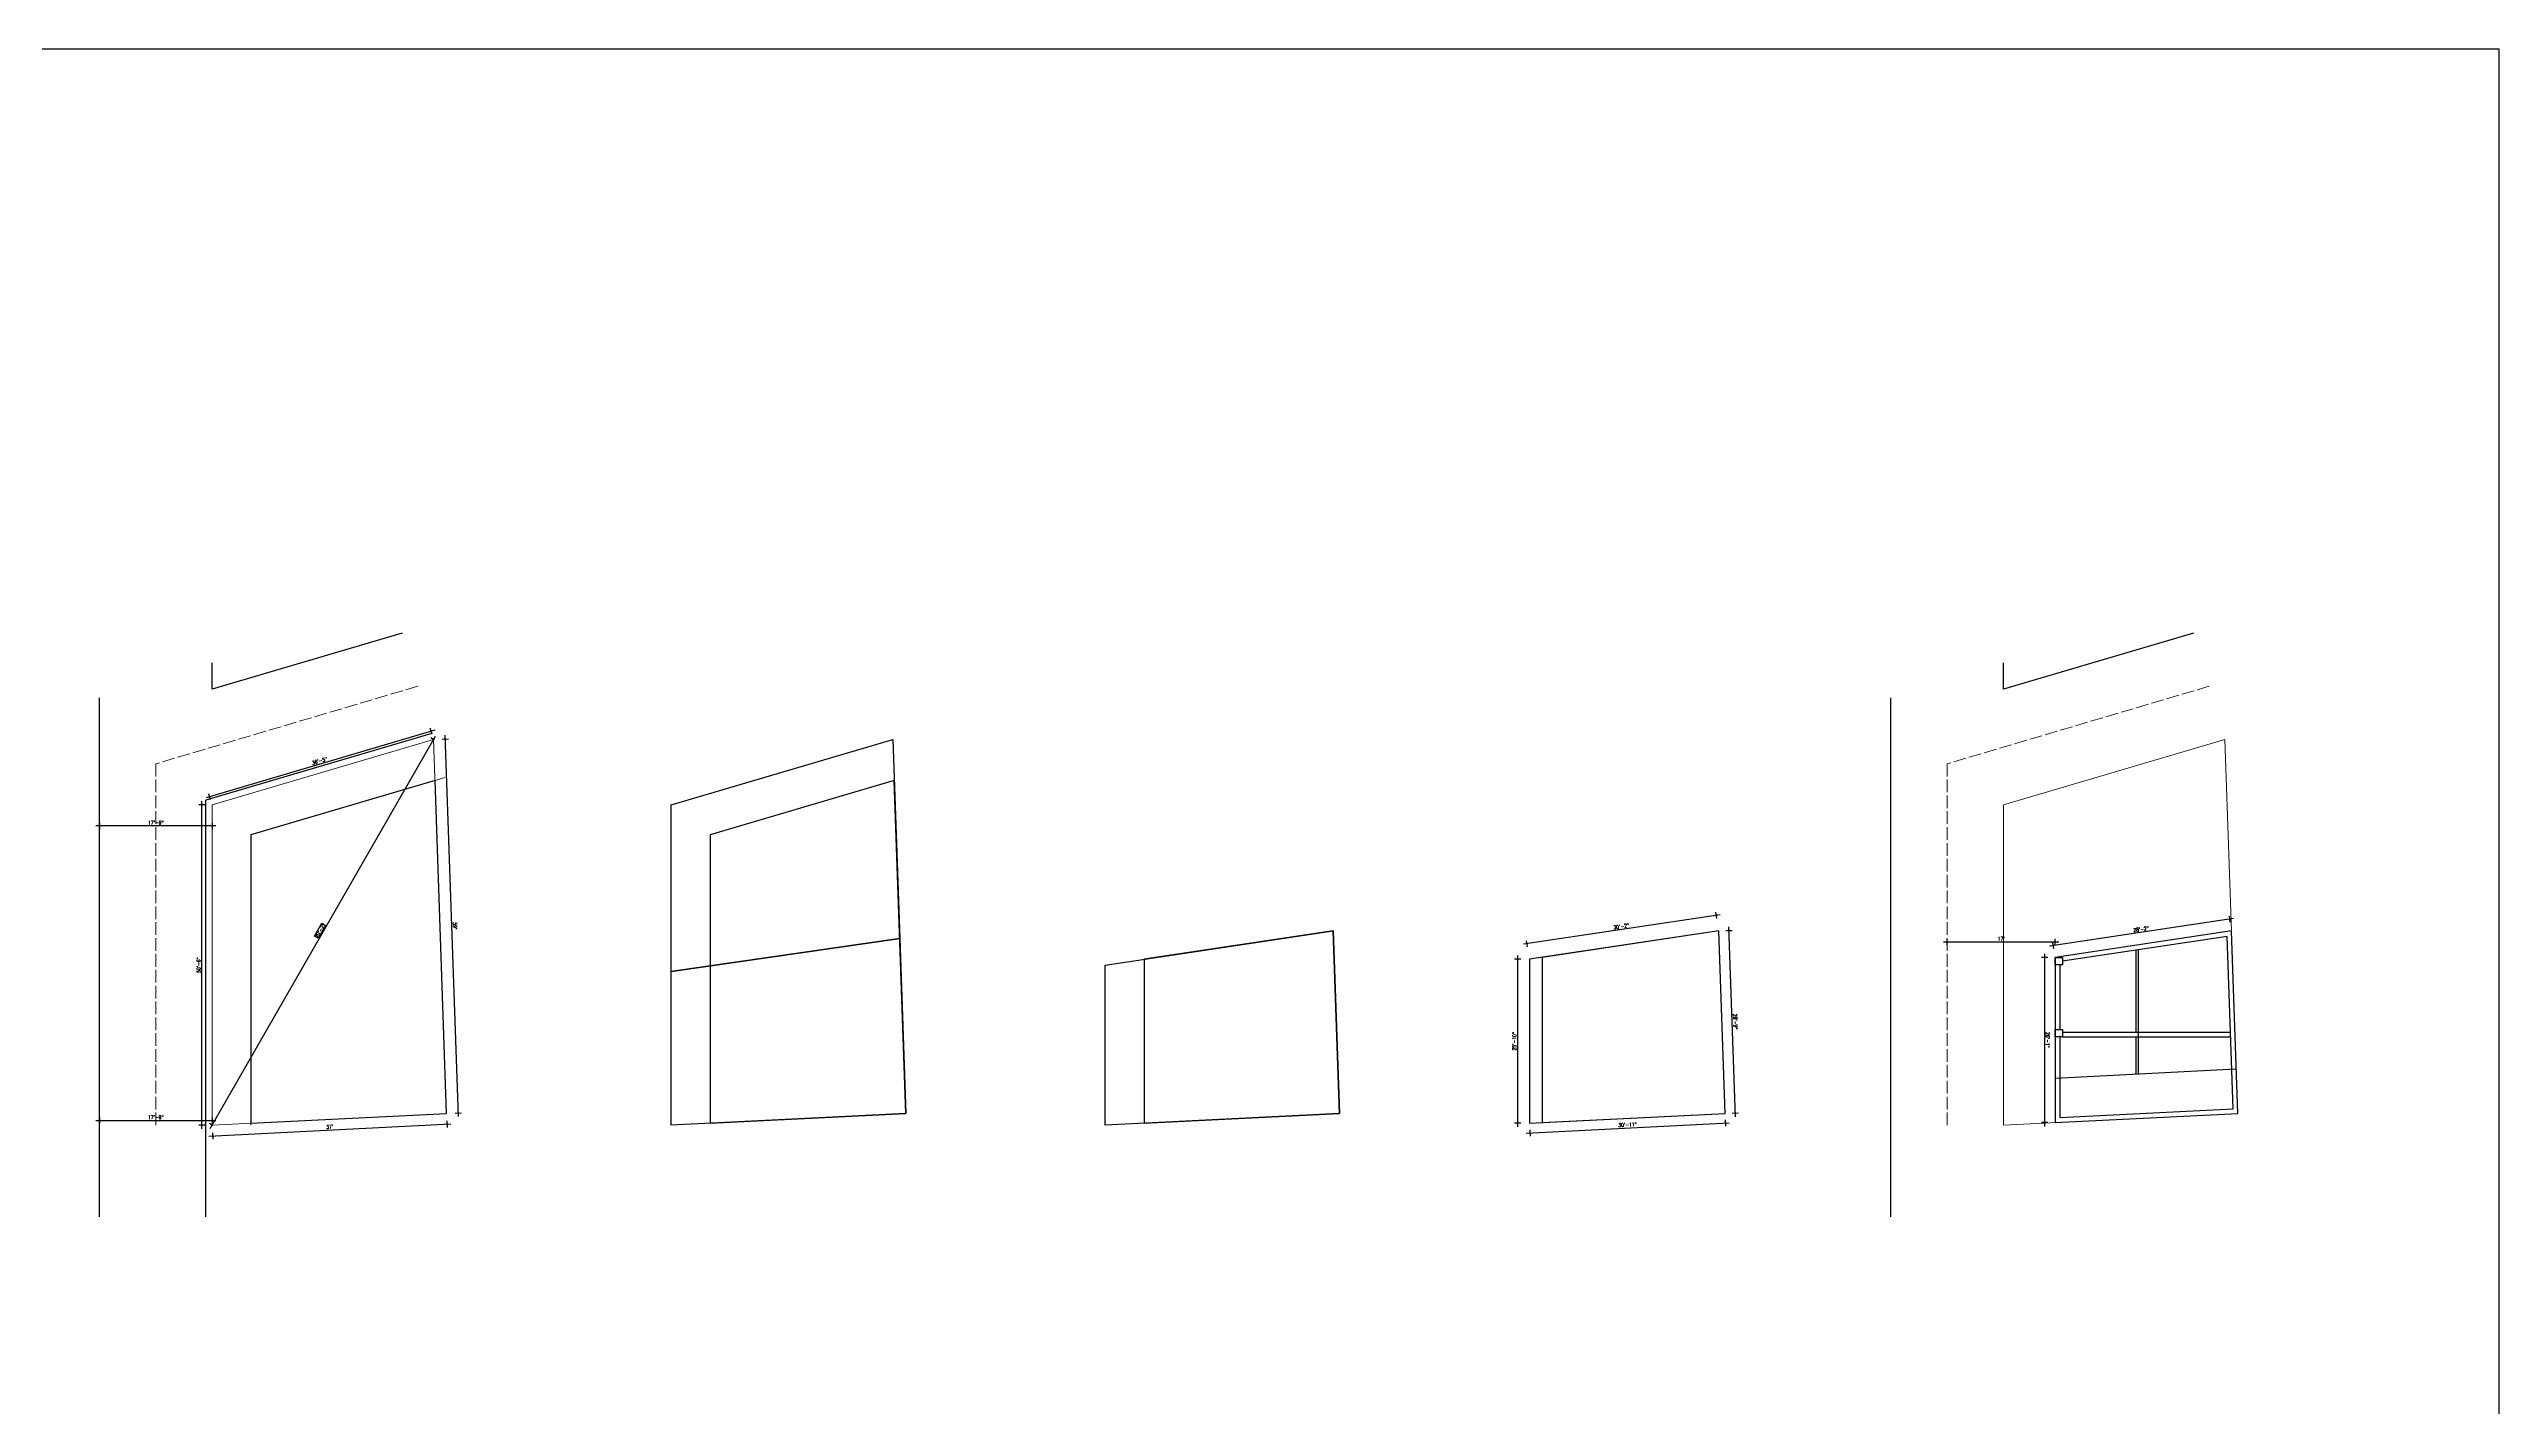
# Model space of a CAD drawing. Header units: inches. Extents: x -9985691 to 3643, y -3270716 to 4788.
# Drawn here: x -4989483 to -4984848, y -3262129 to -3259561 of the extents above; entities that cross this region are included whole.
import ezdxf

# ---------------------------------------------------------------- set-up
doc = ezdxf.new("R2010")
doc.units = ezdxf.units.IN
doc.header["$LTSCALE"] = 2
doc.header["$MEASUREMENT"] = 0
doc.header["$PDMODE"] = 34
doc.linetypes.add('ACAD_ISO02W100', pattern=[15, 12, -3])
doc.layers.get('0').update_dxf_attribs({"linetype": 'CONTINUOUS'})
doc.layers.get('DEFPOINTS').update_dxf_attribs({"color": 141, "linetype": 'CONTINUOUS'})
doc.layers.add('HATCH', color=60, linetype='ACAD_ISO02W100', lineweight=13)
doc.layers.add('window', color=4, linetype='CONTINUOUS', lineweight=13)
doc.styles.add('ROMANS', font='Romans.shx', dxfattribs={"width": 0.8})
doc.dimstyles.new('8 SCALE', dxfattribs={"dimscale": 0, "dimtxt": 7, "dimasz": 6, "dimexe": 6, "dimexo": 2, "dimgap": 2, "dimtad": 1, "dimdec": 0, "dimzin": 0, "dimdsep": 46, "dimlunit": 4, "dimtxsty": 'ROMANS', "dimblk": 'DOTSMALL', "dimcen": 0, "dimdle": 7, "dimclrd": 8, "dimclre": 8, "dimclrt": 3, "dimadec": 0, "dimazin": 0, "dimtfac": 1, "dimtdec": 0, "dimtofl": 0, "dimtmove": 2, "dimatfit": 3, "dimfxl": 6, "dimfxlon": 1, "dimtolj": 1, "dimtzin": 0, "dimarcsym": 0})

# ---------------------------------------------------------------- blocks, each defined once
blk = doc.blocks.new('_DOTSMALL')
at = {"color": 0, "linetype": 'ByBlock', "const_width": 0.5}
blk.add_lwpolyline([(-0.0625, 0, 1), (0.0625, 0, 1)], format="xyb", close=True, dxfattribs=at)
blk = doc.blocks.new('*D500')
at = {"color": 8, "lineweight": -2, "ltscale": 0.5, "transparency": 16777216}
for p, q in [((-4988753.7, -3260850), (-4989186.2, -3260978)), ((-4988758.7, -3260857.8), (-4988762.1, -3260846.3)), ((-4989177.7, -3260981.8), (-4989181.2, -3260970.3))]:
    blk.add_line(p, q, dxfattribs=at)
at = {"layer": 'DEFPOINTS', "color": 0, "ltscale": 0.5, "transparency": 16777216}
for p in [(-4988755.8, -3260867.5), (-4989179.5, -3260976), (-4989174.9, -3260991.5)]:
    blk.add_point(p, dxfattribs=at)
at = {"color": 8, "lineweight": -2, "ltscale": 0.5, "transparency": 16777216, "xscale": 6, "yscale": 6, "zscale": 6}
for p, rotation in [((-4988760.4, -3260852), 16.4869188262913), ((-4989179.5, -3260976), 196.4869188262913)]:
    blk.add_blockref('_DOTSMALL', p, dxfattribs=dict(at, rotation=rotation))
at = {"color": 3, "ltscale": 0.5, "transparency": 16777216, "insert": (-4988971.7, -3260908.1), "char_height": 7, "attachment_point": 5, "rotation": 16.4869, "style": 'ROMANS'}
blk.add_mtext('\\A1;36\'-5"', dxfattribs=at)
blk = doc.blocks.new('*D501')
at = {"color": 8, "lineweight": -2, "ltscale": 0.5, "transparency": 16777216}
for p, q in [((-4989188.3, -3260991.5), (-4989200.3, -3260991.5)), ((-4989194.3, -3261604.5), (-4989194.3, -3260984.5)), ((-4989188.3, -3261597.5), (-4989200.3, -3261597.5))]:
    blk.add_line(p, q, dxfattribs=at)
at = {"layer": 'DEFPOINTS', "color": 0, "ltscale": 0.5, "transparency": 16777216}
for p in [(-4989194.3, -3260991.5), (-4989174.9, -3260991.5), (-4989174.9, -3261597.5)]:
    blk.add_point(p, dxfattribs=at)
at = {"color": 8, "lineweight": -2, "ltscale": 0.5, "transparency": 16777216, "xscale": 6, "yscale": 6, "zscale": 6}
for p, rotation in [((-4989194.3, -3260991.5), 90), ((-4989194.3, -3261597.5), 270)]:
    blk.add_blockref('_DOTSMALL', p, dxfattribs=dict(at, rotation=rotation))
at = {"color": 3, "ltscale": 0.5, "transparency": 16777216, "insert": (-4989200.5, -3261294.5), "char_height": 7, "attachment_point": 5, "rotation": 90, "style": 'ROMANS'}
blk.add_mtext('\\A1;50\'-6"', dxfattribs=at)
blk = doc.blocks.new('*D502')
at = {"color": 8, "lineweight": -2, "ltscale": 0.5, "transparency": 16777216}
for p, q in [((-4988739.7, -3260866.9), (-4988727.7, -3260866.5)), ((-4988708.9, -3261581.3), (-4988733.9, -3260859.7)), ((-4988715.2, -3261574.5), (-4988703.2, -3261574.1))]:
    blk.add_line(p, q, dxfattribs=at)
at = {"layer": 'DEFPOINTS', "color": 0, "ltscale": 0.5, "transparency": 16777216}
for p in [(-4988733.7, -3260866.7), (-4988755.8, -3260867.5), (-4988731.3, -3261575)]:
    blk.add_point(p, dxfattribs=at)
at = {"color": 8, "lineweight": -2, "ltscale": 0.5, "transparency": 16777216, "xscale": 6, "yscale": 6, "zscale": 6}
for p, rotation in [((-4988733.7, -3260866.7), 91.98281161523738), ((-4988709.2, -3261574.3), 271.9828116152374)]:
    blk.add_blockref('_DOTSMALL', p, dxfattribs=dict(at, rotation=rotation))
at = {"color": 3, "ltscale": 0.5, "transparency": 16777216, "insert": (-4988715.3, -3261220.3), "char_height": 7, "attachment_point": 5, "rotation": 271.9828, "style": 'ROMANS'}
blk.add_mtext("\\A1;59'", dxfattribs=at)
blk = doc.blocks.new('*D503')
at = {"color": 8, "lineweight": -2, "ltscale": 0.5, "transparency": 16777216}
for p, q in [((-4989180.8, -3261618.3), (-4988723.3, -3261595.1)), ((-4988730.6, -3261589.5), (-4988730, -3261601.5)), ((-4989174.1, -3261612), (-4989173.5, -3261623.9))]:
    blk.add_line(p, q, dxfattribs=at)
at = {"layer": 'DEFPOINTS', "color": 0, "ltscale": 0.5, "transparency": 16777216}
for p in [(-4989174.9, -3261597.5), (-4988731.3, -3261575), (-4988730.3, -3261595.5)]:
    blk.add_point(p, dxfattribs=at)
at = {"color": 8, "lineweight": -2, "ltscale": 0.5, "transparency": 16777216, "xscale": 6, "yscale": 6, "zscale": 6}
for p, rotation in [((-4988730.3, -3261595.5), 2.897018458875112), ((-4989173.8, -3261617.9), 182.8970184588751)]:
    blk.add_blockref('_DOTSMALL', p, dxfattribs=dict(at, rotation=rotation))
at = {"color": 3, "ltscale": 0.5, "transparency": 16777216, "insert": (-4988952.4, -3261600.6), "char_height": 7, "attachment_point": 5, "rotation": 2.897, "style": 'ROMANS'}
blk.add_mtext("\\A1;37'", dxfattribs=at)
blk = doc.blocks.new('*D513')
at = {"color": 8, "lineweight": -2, "ltscale": 0.5, "transparency": 16777216}
for p, q in [((-4989178.4, -3261603.6), (-4988752.4, -3260861.4)), ((-4988755.8, -3260867.5), (-4988761, -3260864.5)), ((-4989174.9, -3261597.5), (-4989180.1, -3261594.5))]:
    blk.add_line(p, q, dxfattribs=at)
at = {"layer": 'DEFPOINTS', "color": 0, "ltscale": 0.5, "transparency": 16777216}
for p in [(-4988755.8, -3260867.5), (-4988755.8, -3260867.5), (-4989174.9, -3261597.5)]:
    blk.add_point(p, dxfattribs=at)
at = {"color": 8, "lineweight": -2, "ltscale": 0.5, "transparency": 16777216, "xscale": 6, "yscale": 6, "zscale": 6}
for p, rotation in [((-4988755.8, -3260867.5), 60.14415232334603), ((-4989174.9, -3261597.5), 240.144152323346)]:
    blk.add_blockref('_DOTSMALL', p, dxfattribs=dict(at, rotation=rotation))
at = {"color": 3, "ltscale": 0.5, "transparency": 16777216, "insert": (-4988970.7, -3261229.4), "char_height": 7, "attachment_point": 5, "rotation": 60.1442, "style": 'ROMANS'}
blk.add_mtext('\\A1;70\'-2"', dxfattribs=at)
blk = doc.blocks.new('*D514')
at = {"color": 8, "lineweight": -2, "ltscale": 0.5, "transparency": 16777216}
for p, q in [((-4989394.9, -3261588.5), (-4989167.9, -3261588.5)), ((-4989387.9, -3261582.9), (-4989387.9, -3261594.5)), ((-4989174.9, -3261582.9), (-4989174.9, -3261594.5))]:
    blk.add_line(p, q, dxfattribs=at)
at = {"layer": 'DEFPOINTS', "color": 0, "ltscale": 0.5, "transparency": 16777216}
for p in [(-4989387.9, -3261580.9), (-4989174.9, -3261580.9), (-4989174.9, -3261588.5)]:
    blk.add_point(p, dxfattribs=at)
at = {"color": 8, "lineweight": -2, "ltscale": 0.5, "transparency": 16777216, "xscale": 6, "yscale": 6, "zscale": 6, "rotation": 180}
blk.add_blockref('_DOTSMALL', (-4989387.9, -3261588.5), dxfattribs=at)
at = {"color": 8, "lineweight": -2, "ltscale": 0.5, "transparency": 16777216, "xscale": 6, "yscale": 6, "zscale": 6}
blk.add_blockref('_DOTSMALL', (-4989174.9, -3261588.5), dxfattribs=at)
at = {"color": 3, "ltscale": 0.5, "transparency": 16777216, "insert": (-4989281.4, -3261582.3), "char_height": 7, "attachment_point": 5, "style": 'ROMANS'}
blk.add_mtext('\\A1;17\'-9"', dxfattribs=at)
blk = doc.blocks.new('*D515')
at = {"color": 8, "lineweight": -2, "ltscale": 0.5, "transparency": 16777216}
for p, q in [((-4989167.9, -3261031.2), (-4989394.9, -3261031.2)), ((-4989387.9, -3261025.2), (-4989387.9, -3261037.2)), ((-4989174.9, -3261025.2), (-4989174.9, -3261037.2))]:
    blk.add_line(p, q, dxfattribs=at)
at = {"layer": 'DEFPOINTS', "color": 0, "ltscale": 0.5, "transparency": 16777216}
for p in [(-4989387.9, -3260991.5), (-4989174.9, -3260991.5), (-4989387.9, -3261031.2)]:
    blk.add_point(p, dxfattribs=at)
at = {"color": 8, "lineweight": -2, "ltscale": 0.5, "transparency": 16777216, "xscale": 6, "yscale": 6, "zscale": 6, "rotation": 180}
blk.add_blockref('_DOTSMALL', (-4989387.9, -3261031.2), dxfattribs=at)
at = {"color": 8, "lineweight": -2, "ltscale": 0.5, "transparency": 16777216, "xscale": 6, "yscale": 6, "zscale": 6}
blk.add_blockref('_DOTSMALL', (-4989174.9, -3261031.2), dxfattribs=at)
at = {"color": 3, "ltscale": 0.5, "transparency": 16777216, "insert": (-4989281.4, -3261025), "char_height": 7, "attachment_point": 5, "style": 'ROMANS'}
blk.add_mtext('\\A1;17\'-9"', dxfattribs=at)
blk = doc.blocks.new('*D516')
at = {"color": 8, "lineweight": -2, "ltscale": 0.5, "transparency": 16777216}
for p, q in [((-4986699, -3261283.5), (-4986711, -3261283.5)), ((-4986705, -3261276.5), (-4986705, -3261600.8)), ((-4986699, -3261593.8), (-4986711, -3261593.8))]:
    blk.add_line(p, q, dxfattribs=at)
at = {"layer": 'DEFPOINTS', "color": 0, "ltscale": 0.5, "transparency": 16777216}
for p in [(-4986682.6, -3261283.5), (-4986705, -3261593.8), (-4986682.6, -3261593.8)]:
    blk.add_point(p, dxfattribs=at)
at = {"color": 8, "lineweight": -2, "ltscale": 0.5, "transparency": 16777216, "xscale": 6, "yscale": 6, "zscale": 6}
for p, rotation in [((-4986705, -3261283.5), 90), ((-4986705, -3261593.8), 270)]:
    blk.add_blockref('_DOTSMALL', p, dxfattribs=dict(at, rotation=rotation))
at = {"color": 3, "ltscale": 0.5, "transparency": 16777216, "insert": (-4986711.2, -3261438.6), "char_height": 7, "attachment_point": 5, "rotation": 90, "style": 'ROMANS'}
blk.add_mtext('\\A1;25\'-10"', dxfattribs=at)
blk = doc.blocks.new('*D517')
at = {"color": 8, "lineweight": -2, "ltscale": 0.5, "transparency": 16777216}
for p, q in [((-4986322, -3261199.5), (-4986693.9, -3261255.2)), ((-4986328, -3261206.5), (-4986329.8, -3261194.6)), ((-4986686.1, -3261260.1), (-4986687.9, -3261248.3))]:
    blk.add_line(p, q, dxfattribs=at)
at = {"layer": 'DEFPOINTS', "color": 0, "ltscale": 0.5, "transparency": 16777216}
for p in [(-4986324.5, -3261229.8), (-4986687, -3261254.2), (-4986682.6, -3261283.5)]:
    blk.add_point(p, dxfattribs=at)
at = {"color": 8, "lineweight": -2, "ltscale": 0.5, "transparency": 16777216, "xscale": 6, "yscale": 6, "zscale": 6}
for p, rotation in [((-4986328.9, -3261200.5), 8.522889209985358), ((-4986687, -3261254.2), 188.5228892099854)]:
    blk.add_blockref('_DOTSMALL', p, dxfattribs=dict(at, rotation=rotation))
at = {"color": 3, "ltscale": 0.5, "transparency": 16777216, "insert": (-4986508.9, -3261221.3), "char_height": 7, "attachment_point": 5, "rotation": 8.5229, "style": 'ROMANS'}
blk.add_mtext('\\A1;30\'-2"', dxfattribs=at)
blk = doc.blocks.new('*D518')
at = {"color": 8, "lineweight": -2, "ltscale": 0.5, "transparency": 16777216}
for p, q in [((-4986311.2, -3261229.3), (-4986299.2, -3261228.9)), ((-4986293, -3261581.4), (-4986305.5, -3261222.1)), ((-4986299.3, -3261574.6), (-4986287.3, -3261574.2))]:
    blk.add_line(p, q, dxfattribs=at)
at = {"layer": 'DEFPOINTS', "color": 0, "ltscale": 0.5, "transparency": 16777216}
for p in [(-4986324.5, -3261229.8), (-4986305.2, -3261229.1), (-4986312.6, -3261575)]:
    blk.add_point(p, dxfattribs=at)
at = {"color": 8, "lineweight": -2, "ltscale": 0.5, "transparency": 16777216, "xscale": 6, "yscale": 6, "zscale": 6}
for p, rotation in [((-4986305.2, -3261229.1), 91.98281161525317), ((-4986293.3, -3261574.4), 271.9828116152532)]:
    blk.add_blockref('_DOTSMALL', p, dxfattribs=dict(at, rotation=rotation))
at = {"color": 3, "ltscale": 0.5, "transparency": 16777216, "insert": (-4986293.1, -3261401.5), "char_height": 7, "attachment_point": 5, "rotation": 271.9828, "style": 'ROMANS'}
blk.add_mtext('\\A1;28\'-9"', dxfattribs=at)
blk = doc.blocks.new('*D519')
at = {"color": 8, "lineweight": -2, "ltscale": 0.5, "transparency": 16777216}
for p, q in [((-4986688.7, -3261612.4), (-4986304.7, -3261593)), ((-4986682, -3261606), (-4986681.4, -3261618)), ((-4986312, -3261587.3), (-4986311.4, -3261599.3))]:
    blk.add_line(p, q, dxfattribs=at)
at = {"layer": 'DEFPOINTS', "color": 0, "ltscale": 0.5, "transparency": 16777216}
for p in [(-4986682.6, -3261593.8), (-4986312.6, -3261575), (-4986311.7, -3261593.3)]:
    blk.add_point(p, dxfattribs=at)
at = {"color": 8, "lineweight": -2, "ltscale": 0.5, "transparency": 16777216, "xscale": 6, "yscale": 6, "zscale": 6}
for p, rotation in [((-4986311.7, -3261593.3), 2.897018458904475), ((-4986681.7, -3261612), 182.8970184589045)]:
    blk.add_blockref('_DOTSMALL', p, dxfattribs=dict(at, rotation=rotation))
at = {"color": 3, "ltscale": 0.5, "transparency": 16777216, "insert": (-4986497, -3261596.5), "char_height": 7, "attachment_point": 5, "rotation": 2.897, "style": 'ROMANS'}
blk.add_mtext('\\A1;30\'-11"', dxfattribs=at)
blk = doc.blocks.new('site')
at = {"ltscale": 0.5}
for p, q in [((-4984350.9, -3260666.1), (-4984710.3, -3260772.5)), ((-4984710.3, -3260772.5), (-4984710.3, -3260722.4)), ((-4984923.3, -3261771.1), (-4984923.3, -3260789))]:
    blk.add_line(p, q, dxfattribs=at)
at = {"layer": 'HATCH', "transparency": 33554661}
for p in [(-4984321.1, -3260766.8), (-4984816.8, -3261597.5)]:
    blk.add_line(p, (-4984816.8, -3260913.5), dxfattribs=at)
at = {"layer": 'window'}
for p, q in [((-4984291.3, -3260867.5), (-4984710.3, -3260991.5)), ((-4984266.8, -3261575), (-4984291.3, -3260867.5)), ((-4984710.3, -3261597.5), (-4984710.3, -3260991.5)), ((-4984710.3, -3261597.5), (-4984266.8, -3261575))]:
    blk.add_line(p, q, dxfattribs=at)
blk = doc.blocks.new('*D521')
at = {"color": 8, "lineweight": -2, "ltscale": 0.5, "transparency": 16777216}
for p, q in [((-4985681.2, -3261250.8), (-4985899.2, -3261250.8)), ((-4985892.2, -3261256.8), (-4985892.2, -3261244.8)), ((-4985688.2, -3261256.8), (-4985688.2, -3261244.8))]:
    blk.add_line(p, q, dxfattribs=at)
at = {"layer": 'DEFPOINTS', "color": 0, "ltscale": 0.5, "transparency": 16777216}
for p in [(-4985892.2, -3261250.8), (-4985892.2, -3261279.9), (-4985688.2, -3261279.9)]:
    blk.add_point(p, dxfattribs=at)
at = {"color": 8, "lineweight": -2, "ltscale": 0.5, "transparency": 16777216, "xscale": 6, "yscale": 6, "zscale": 6, "rotation": 180}
blk.add_blockref('_DOTSMALL', (-4985892.2, -3261250.8), dxfattribs=at)
at = {"color": 8, "lineweight": -2, "ltscale": 0.5, "transparency": 16777216, "xscale": 6, "yscale": 6, "zscale": 6}
blk.add_blockref('_DOTSMALL', (-4985688.2, -3261250.8), dxfattribs=at)
at = {"color": 3, "ltscale": 0.5, "transparency": 16777216, "insert": (-4985790.2, -3261244.7), "char_height": 7, "attachment_point": 5, "style": 'ROMANS'}
blk.add_mtext("\\A1;17'", dxfattribs=at)
blk = doc.blocks.new('*D522')
at = {"color": 8, "lineweight": -2, "ltscale": 0.5, "transparency": 16777216}
for p, q in [((-4985350.5, -3261206.6), (-4985698.5, -3261258.7)), ((-4985356.6, -3261213.5), (-4985358.3, -3261201.7)), ((-4985690.6, -3261263.6), (-4985692.4, -3261251.7))]:
    blk.add_line(p, q, dxfattribs=at)
at = {"layer": 'DEFPOINTS', "color": 0, "ltscale": 0.5, "transparency": 16777216}
for p in [(-4985354.1, -3261229.8), (-4985691.5, -3261257.7), (-4985688.2, -3261279.9)]:
    blk.add_point(p, dxfattribs=at)
at = {"color": 8, "lineweight": -2, "ltscale": 0.5, "transparency": 16777216, "xscale": 6, "yscale": 6, "zscale": 6}
for p, rotation in [((-4985357.5, -3261207.6), 8.522889209989993), ((-4985691.5, -3261257.7), 188.52288920999)]:
    blk.add_blockref('_DOTSMALL', p, dxfattribs=dict(at, rotation=rotation))
at = {"color": 3, "ltscale": 0.5, "transparency": 16777216, "insert": (-4985525.4, -3261226.5), "char_height": 7, "attachment_point": 5, "rotation": 8.5229, "style": 'ROMANS'}
blk.add_mtext('\\A1;28\'-2"', dxfattribs=at)
blk = doc.blocks.new('*D523')
at = {"color": 8, "lineweight": -2, "ltscale": 0.5, "transparency": 16777216}
for p, q in [((-4985702.1, -3261279.9), (-4985714.1, -3261279.9)), ((-4985708.1, -3261272.9), (-4985708.1, -3261599.6)), ((-4985702.1, -3261592.6), (-4985714.1, -3261592.6))]:
    blk.add_line(p, q, dxfattribs=at)
at = {"layer": 'DEFPOINTS', "color": 0, "ltscale": 0.5, "transparency": 16777216}
for p in [(-4985688.2, -3261279.9), (-4985708.1, -3261592.6), (-4985688.2, -3261592.6)]:
    blk.add_point(p, dxfattribs=at)
at = {"color": 8, "lineweight": -2, "ltscale": 0.5, "transparency": 16777216, "xscale": 6, "yscale": 6, "zscale": 6}
for p, rotation in [((-4985708.1, -3261279.9), 90.00013072847091), ((-4985708.1, -3261592.6), 270.0001307284709)]:
    blk.add_blockref('_DOTSMALL', p, dxfattribs=dict(at, rotation=rotation))
at = {"color": 3, "ltscale": 0.5, "transparency": 16777216, "insert": (-4985701.9, -3261436.2), "char_height": 7, "attachment_point": 5, "rotation": 270.0001, "style": 'ROMANS'}
blk.add_mtext('\\A1;26\'-1"', dxfattribs=at)

msp = doc.modelspace()

# ---------------------------------------------------------------- linework, layer by layer
at = {"ltscale": 0.5}
for p, q in [((-4988815.4, -3260666.1), (-4989174.9, -3260772.5)), ((-4989174.9, -3260772.5), (-4989174.9, -3260722.4)), ((-4989387.9, -3261771.1), (-4989387.9, -3260789)), ((-4988759.2, -3260856), (-4989186.9, -3260982.5)), ((-4989186.9, -3261771.1), (-4989186.9, -3260982.5)), ((-4985354.1, -3261229.8), (-4985688.2, -3261279.9)), ((-4985342.2, -3261575), (-4985354.1, -3261229.8)), ((-4987411.8, -3261283.5), (-4987411.8, -3261593.8)), ((-4986658.6, -3261279.9), (-4986658.6, -3261592.6)), ((-4985688.2, -3261279.9), (-4985688.2, -3261592.6)), ((-4985362.8, -3261240.2), (-4985674.2, -3261286.9)), ((-4985535.2, -3261266), (-4985535.2, -3261421.4)), ((-4985530.7, -3261265.4), (-4985530.7, -3261500.5)), ((-4985351.5, -3261566.5), (-4985362.8, -3261240.2)), ((-4988232.6, -3261295.9), (-4988232.6, -3261593.8)), ((-4985679.2, -3261293.9), (-4985679.2, -3261416.4)), ((-4985674.2, -3261421.4), (-4985356.5, -3261421.4)), ((-4985679.2, -3261430.4), (-4985679.2, -3261583.1)), ((-4985674.2, -3261430.4), (-4985356.2, -3261430.4)), ((-4985535.2, -3261430.4), (-4985535.2, -3261500.7)), ((-4985688.2, -3261508.4), (-4985346.4, -3261491.1)), ((-4985688.2, -3261592.6), (-4985342.2, -3261575)), ((-4985688.2, -3261592.6), (-4985342.2, -3261575)), ((-4985679.2, -3261583.1), (-4985351.5, -3261566.5))]:
    msp.add_line(p, q, dxfattribs=at)
for points in [[(-4993709.2, -3259561), (-4984848.3, -3259561), (-4984848.3, -3263647.7), (-4993709.2, -3263647.7)], [(-4988306.1, -3261306.5), (-4988306.1, -3260991.5), (-4987887.1, -3260867.5), (-4987874, -3261244.3)], [(-4988753.2, -3260944.9), (-4989101.4, -3261047.9), (-4989101.4, -3261593.8), (-4988731.3, -3261575)], [(-4987884.4, -3260944.9), (-4988232.6, -3261047.9), (-4988232.6, -3261593.8), (-4987862.6, -3261575)], [(-4988974.1, -3261243.6), (-4988981.3, -3261239.5), (-4988967.4, -3261215.2), (-4988960.1, -3261219.3)], [(-4987053.7, -3261229.8), (-4987411.8, -3261283.5), (-4987411.8, -3261593.8), (-4987041.8, -3261575)], [(-4986324.5, -3261229.8), (-4986682.6, -3261283.5), (-4986682.6, -3261593.8), (-4986312.6, -3261575)], [(-4986324.5, -3261229.8), (-4986658.6, -3261279.9), (-4986658.6, -3261592.6), (-4986312.6, -3261575)], [(-4985688.2, -3261279.9), (-4985674.2, -3261279.9), (-4985674.2, -3261293.9), (-4985688.2, -3261293.9)], [(-4985688.2, -3261416.4), (-4985674.2, -3261416.4), (-4985674.2, -3261430.4), (-4985688.2, -3261430.4)]]:
    msp.add_lwpolyline(points, close=True, dxfattribs=at)
for points in [[(-4987485.3, -3261294.5), (-4987053.7, -3261229.8), (-4987041.8, -3261575), (-4987485.3, -3261597.5), (-4987485.3, -3261294.5)], [(-4988306.1, -3261306.5), (-4987874, -3261244.3), (-4987862.6, -3261575), (-4988306.1, -3261597.5), (-4988306.1, -3261306.5)]]:
    msp.add_lwpolyline(points, dxfattribs=at)
at = {"layer": 'HATCH', "transparency": 33554661}
for p, q in [((-4988785.6, -3260766.8), (-4989281.4, -3260913.5)), ((-4989281.4, -3261597.5), (-4989281.4, -3260913.5)), ((-4988734.6, -3260939.4), (-4989101.4, -3261047.9)), ((-4989101.4, -3261597.5), (-4989101.4, -3261047.9))]:
    msp.add_line(p, q, dxfattribs=at)
at = {"layer": 'window'}
for points in [[(-4989174.9, -3261597.5), (-4989174.9, -3260991.5), (-4988755.8, -3260867.5), (-4988731.3, -3261575)], [(-4987887.1, -3260867.5), (-4988306.1, -3260991.5), (-4988306.1, -3261597.5), (-4987862.6, -3261575)]]:
    msp.add_lwpolyline(points, close=True, dxfattribs=at)

# ---------------------------------------------------------------- block references
msp.add_blockref('site', (-1075.4, 0))

# ---------------------------------------------------------------- dimensions: what is measured, and where the dimension line sits
at = {"ltscale": 0.5}
for p1, p2, distance, picture, middle in [((-4988755.8, -3260867.5), (-4989174.9, -3260991.5), -16.1, '*D500', (-4988971.7, -3260908.1)), ((-4989174.9, -3261597.5), (-4988755.8, -3260867.5), 0, '*D513', (-4988970.7, -3261229.4)), ((-4988731.3, -3261575), (-4988755.8, -3260867.5), -22.2, '*D502', (-4988715.3, -3261220.3)), ((-4986324.5, -3261229.8), (-4986682.6, -3261283.5), -29.6, '*D517', (-4986508.9, -3261221.3)), ((-4986312.6, -3261575), (-4986324.5, -3261229.8), -19.3, '*D518', (-4986293.1, -3261401.5)), ((-4985354.1, -3261229.8), (-4985688.2, -3261279.9), -22.5, '*D522', (-4985525.4, -3261226.5)), ((-4985688.2, -3261279.9), (-4985688.2, -3261592.6), -19.9, '*D523', (-4985701.9, -3261436.2)), ((-4989174.9, -3261597.5), (-4988731.3, -3261575), -20.5, '*D503', (-4988952.4, -3261600.6)), ((-4986682.608, -3261593.7658), (-4986312.5802, -3261575.0403), -18.2968, '*D519', (-4986496.981, -3261596.5177))]:
    dim = msp.add_aligned_dim(p1=p1, p2=p2, distance=distance, dimstyle='8 SCALE', override={"dimscale": 1}, dxfattribs=at)
    dim.commit()
    dim.dimension.update_dxf_attribs({"geometry": picture, "text_midpoint": middle})
for base, p1, p2, picture, middle in [((-4989387.9, -3261031.2), (-4989174.9, -3260991.5), (-4989387.9, -3260991.5), '*D515', (-4989281.4, -3261025)), ((-4985892.2, -3261250.8), (-4985688.2, -3261279.9), (-4985892.2, -3261279.9), '*D521', (-4985790.2, -3261244.7)), ((-4989174.9, -3261588.5), (-4989387.9, -3261580.9), (-4989174.9, -3261580.9), '*D514', (-4989281.4, -3261582.3))]:
    dim = msp.add_linear_dim(base=base, p1=p1, p2=p2, dimstyle='8 SCALE', override={"dimscale": 1}, dxfattribs=at)
    dim.commit()
    dim.dimension.update_dxf_attribs({"geometry": picture, "text_midpoint": middle})
for base, p1, p2, picture, middle in [((-4989194.3, -3260991.5), (-4989174.9, -3261597.5), (-4989174.9, -3260991.5), '*D501', (-4989200.5, -3261294.5)), ((-4986705, -3261593.8), (-4986682.6, -3261283.5), (-4986682.6, -3261593.8), '*D516', (-4986711.2, -3261438.6))]:
    dim = msp.add_linear_dim(base=base, p1=p1, p2=p2, angle=90, dimstyle='8 SCALE', override={"dimscale": 1}, dxfattribs=at)
    dim.commit()
    dim.dimension.update_dxf_attribs({"geometry": picture, "text_midpoint": middle})

doc.saveas('drawing.dxf')
